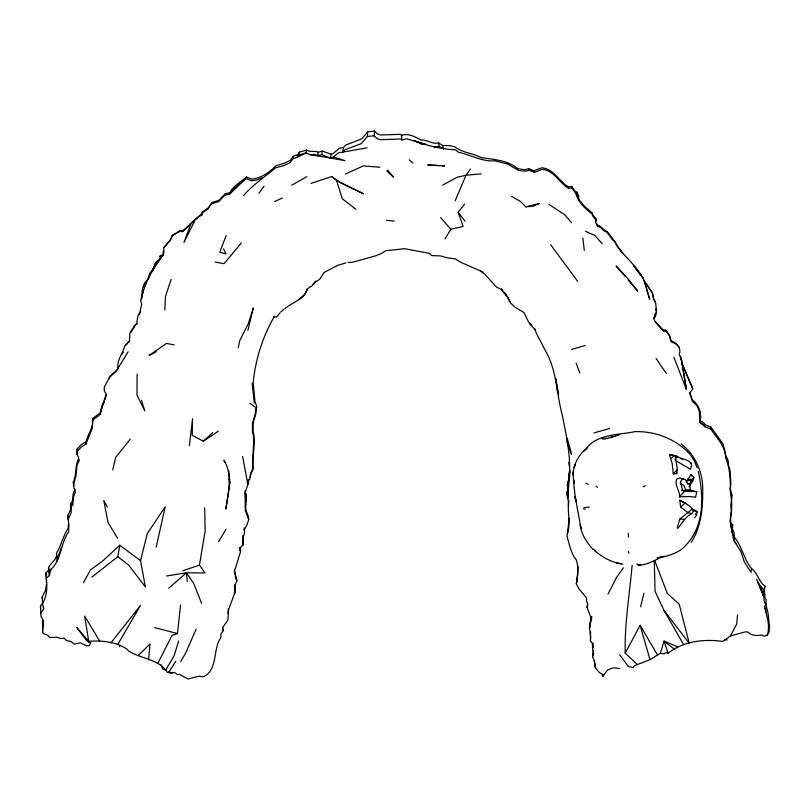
<?xml version="1.0" encoding="UTF-8"?>
<svg xmlns="http://www.w3.org/2000/svg" width="810" height="810" viewBox="0 0 810 810"><rect width="100%" height="100%" fill="white"/><g stroke="black" fill="none" stroke-linecap="round" stroke-linejoin="round"><path stroke-width="1.21" d="M137.113 374.139L137.001 395.067L144.798 410.923L141.497 400.363M705.216 426.84L703.475 424.693L699.962 422.445L699.972 420.41L703.536 422.607L705.459 424.936L711.079 427.245L723.067 444.001L725.861 455.615L728.18 460.596L728.524 465.497L730.094 470.083L730.883 483.793L730.215 488.987L732.169 495.153L730.772 505.491L731.41 511.059L730.012 521.073L733.718 540.24L740.836 551.499L744.43 562.059L751.062 572.427L751.467 568.438C743.701 559.082 742.132 546.112 734.144 536.959L734.144 532.656L732.432 529.031L732.665 524.779L731.106 523.432C729.516 517.732 732.119 512.082 731.622 506.392C732.372 499.314 729.395 492.966 730.458 485.97C730.002 476.351 729.526 466.459 725.558 457.67C725.487 445.905 716.698 438.362 710.967 429.168L705.216 426.84L699.962 422.445L699.303 410.802L696.681 405.334L692.53 401.638L689.725 393.154L692.712 388.952L692.398 387.524L681.645 362.667M70.845 503.152L71.169 512.7L68.202 519.554L67.787 515.838L70.834 509.075L70.845 503.152L72.323 501.714L73.275 493.239L74.996 489.27M105.715 397.902L102.354 404.716L100.379 412.766L92.634 418.466L92.229 428.348L85.961 444.001L81.071 447.201L77.335 451.383L76.859 454.187L78.55 457.508L78.823 461.285L77.102 464.717L75.948 475.834L73.426 485.443L75.381 492.298L73.619 496.398L72.708 504.984L71.25 506.493M653.346 318.178L654.713 320.882L662.874 329.974L665.729 330.166L669.181 335.067L670.883 340.666C676.633 342.751 681.747 347.784 679.246 354.517L681.261 358.435L686.424 389.488L673.91 357.321M622.505 253.287L617.169 246.453L615.165 241.896L612.37 239.618L607.146 232.389L603.673 230.668L601.081 227.782L597.486 226.213L595.644 222.456L596.504 220.441L592.414 215.592L592.707 214.468C585.093 208.666 577.236 201.396 575.343 191.636L571.688 186.391L568.377 186.867C559.133 181.187 553.574 168.713 541.769 167.791L533.861 170.728L528.738 168.743L524.688 169.715L517.813 168.753C507.435 159.965 493.746 159.57 481.14 157.575C472.827 153.09 462.257 152.796 454.704 146.772L449.509 145.608L442.604 145.496L438.433 142.874C432.216 144.636 427.123 139.421 421.038 139.988C415.095 136.951 408.524 132.921 401.669 135.25L400.049 134.339L380.751 134.997L377.521 134.025L374.534 131.078L367.74 131.757L361.908 138.804L345.819 145.02L343.481 147.481L339.38 148.26L333.062 153.556L331.28 154.295L322.35 151.106L318.269 152.24C314.523 150.225 310.301 152.685 306.636 150.083L299.366 152.098L297.645 154.72L293.281 156.31L290.355 160.289L284.634 163.073L275.876 165.837C269.376 172.287 261.174 178.372 251.626 179.071L246.341 176.995C240.691 182.139 233.199 185.925 229.675 192.952L225.342 193.631L218.963 200.293L212.24 202.419L208.13 207.937L202.439 211.856L202.125 214.701C195.018 219.247 189.044 225.939 182.544 231.609L179.668 231.447L172.287 235.73L169.918 240.641L163.924 247.536L162.921 255.322C152.462 268.738 144.403 284.026 140.636 300.692L141.699 303.942L139.887 312.285L137.892 315.991L136.424 324.354L134.916 325.154L129.914 333.153L129.478 340.828L124.568 346.275C123.029 353.838 116.559 359.893 118.037 368.236L115.962 371.304L109.563 377.197L104.277 387.19L104.328 391.119L106.161 393.852L100.076 414.507L92.36 420.43M160.37 256.456L160.39 255.687L163.569 254.654M202.125 214.701L202.439 211.856M765.561 602.923L767.921 612.603L769.5 626.089L769.085 632.185L767.131 635.212L764.124 636.285L762.119 635.121L755.781 635.516L751.356 634.554L747.286 631.83L744.917 631.972L730.417 635.982L722.662 641.449C703.87 638.726 683.265 641.267 668.118 653.235L665.8 652.404L664.281 653.832L660.342 653.316L649.995 659.674L637.45 664.544L625.219 653.133C624.469 623.568 629.593 594.591 632.114 565.248M147.724 279.632L149.769 273.527L159.621 259.818L160.39 255.687M68.364 523.999L68.182 528.029C63.21 535.764 61.388 545.019 56.68 552.825C57.783 559.437 51.05 562.332 48.59 567.435L49.309 575.596L46.423 578.188C47.243 587.007 47.172 595.755 42.535 603.48L43.629 608.857L40.844 613.109L40.895 616.066L43.477 620.956L42.576 632.499L44.023 633.886L47.992 635.344L49.461 637.531L57.307 637.237L60.547 638.563L64.031 638.199L66.653 640.599L71.219 641.54L74.257 644.142L80.251 642.816L86.64 645.934L89.485 645.56L90.892 642.512L88.918 642.533L85.769 639.394L76.585 627.375L88.705 641.257C101.969 640.437 116.296 641.591 127.413 649.458L128.314 650.805C140.778 659.137 159.074 658.813 167.457 672.432L175.011 672.766L177.653 674.649L179.314 674.355L187.95 678.922L199.088 676.178L203.178 676.866C218.194 670.305 212.534 649.235 220.857 637.551L220.958 633.926L222.871 631.071L222.77 627.527L227.914 620.014L228.572 609.707L234.303 594.074L235.356 584.091L236.854 580.983L234.414 569.916M142.074 294.962C141.649 289.048 143.562 282.811 148.341 279.065M142.833 292.957L142.985 289.838M164.825 310.027L165.473 296.632L171.092 279.328M619.569 668.523L613.474 667.815L607.652 669.88L602.751 676.542L602.873 674.122M602.751 676.542L601.779 673.707L599.542 672.695L595.441 667.885L594.307 660.646L592.515 656.687L593.7 653.265L592.738 650.076L592.292 643.211L590.419 640.771L590.601 631.83M595.542 665.881L595.441 667.885L594.307 660.646M732.665 524.779L731.977 532.241L733.698 535.876L733.718 540.24L736.695 544.33M710.967 429.168L711.079 427.245M592.515 656.687L593.507 650.956M245.805 501.856L246.24 494.637L244.964 490.799M243.152 537.384L244.519 533L244.357 529.649L247.08 524.647L248.7 519.595L245.481 510.897L246.321 496.864L245.015 492.905L247.87 484.663L248.235 481.393L249.834 478.933L250.776 474.184L252.912 469.618C252.042 457.893 254.239 446.188 253.378 434.565L252.447 433.016L252.426 423.438L255.069 415.014L255.899 407.643L249.915 403.279M228.015 613.383L228.298 608.948M568.478 505.724L568.853 500.722M92.634 418.466C94.254 427.842 86.346 435 85.961 444.001M590.419 640.771L590.642 637.591M578.613 198.166L578.553 200.141L578.785 197.863L576.882 193.499L575.444 192.962L571.789 187.829L568.499 188.345C559.194 182.888 553.949 170.191 542.214 169.351L534.377 172.348L529.284 170.282L525.366 171.234L518.521 170.454L507.86 164.147L495.011 160.775C482.284 162.04 470.742 154.771 458.46 152.27L455.524 149.81C441.288 149.05 427.417 145.881 414.011 140.525L421.625 144.2L425.452 144.16L406.65 138.854L401.821 139.907L400.17 139.026L380.508 139.674L377.247 138.723L374.2 135.786L374.534 131.078M593.203 643.292L593.264 647.747M245.663 504.265C243.942 509.774 248.812 514.228 248.7 519.595M590.622 637.126L589.396 626.96L591.513 619.336L587.108 607.46L587.847 603.825L586.491 600.747L586.46 597.74L578.897 588.87L576.345 583.899C577.297 576.011 578.907 567.658 576.335 559.943C570.817 553.179 569.167 543.895 566.949 535.592C570.878 524.485 567.699 513.692 568.407 502.625C566.322 489.27 572.012 475.723 568.681 462.409M243.597 195.564C252.912 184.68 264.921 176.904 275.491 167.873L284.188 165.432L289.879 162.8L292.815 158.841L297.138 157.403L298.728 154.994L306.109 152.979L310.665 154.791L330.136 157.96L333.366 156.958L338.722 152.644L342.701 152.138L345.171 149.617L361.351 143.633L367.365 136.485L367.74 131.757M765.784 604.594L766.169 599.663L764.954 597.638L764.792 593.538L763.84 591.26L763.465 595.846L764.569 602.519L765.784 604.594L764.427 606.589C766.635 615.853 770.614 625.735 767.131 635.212M42.667 619.802L42.576 632.499M577.965 566.241L577.783 574.462L576.345 583.899M737.535 614.8L736.725 623.983L730.417 635.982M148.584 659.978L150.032 643.93L138.51 655.229M591.513 619.336L591.685 617.392M756.651 579.241L763.465 595.846L764.883 586.126C758.545 581.62 757.654 572.832 751.467 568.438M587.108 607.46L587.422 604.351M157.94 663.157L171.953 635.516L177.441 633.572L180.579 605.08M248.326 479.53L247.323 484.015M189.368 445.621L192.547 418.709L192.213 435.324L203.31 441.217L218.305 431.224M163.711 253.439L164.015 251.009M675.236 459.138L676.39 455.676L669.505 454.997L672.148 463.33L673.302 473.87L676.694 473.597L677.362 469.354L675.479 457.559M733.718 540.24L734.144 536.959M236.854 580.983L234.262 571.921L240.55 551.59L239.304 548.633L243.061 544.958L243.01 535.461M569.845 471.45L568.417 481.828L567.344 484.319L567.84 497.856L566.625 493.897L568.266 488.167M243 540.888L243.182 537.253M676.917 456.222C681.787 459.958 695 459.543 690.636 468.544M731.106 523.432L730.65 526.54L732.21 527.897M228.764 470.762L229.918 482.77L225.858 509.044C228.258 492.996 232.936 474.923 223.995 460.161L224.613 462.54M567.324 533.648L569.339 518.268M699.962 422.445L700.802 417.039L699.303 410.802M700.174 419.175C701.673 412.087 698.311 404.048 692.337 399.938L689.806 392.718M692.104 509.156L679.934 518.947C672.482 541.222 682.962 517.367 690.535 514.461C699.06 509.743 683.519 502.17 679.823 500.195L680.592 507.03L687.67 512.416M695.334 514.512L695.476 513.651M117.855 556.713L119.758 545.251L140.555 560.702L145.365 586.946L128.851 565.309L117.855 556.713L91.702 577.196M166.526 575.971L186.391 572.812L205.052 572.953L199.432 565.147L205.143 531.056L204.647 507.89M343.481 147.481L342.701 152.138L367.092 147.835M76.859 454.187L77.213 449.034L80.98 444.913L85.931 441.713M202.176 212.939L207.866 209.132L212.24 202.419M310.665 154.791L314.361 154.396L317.662 155.591L321.732 154.629L322.35 151.106M306.636 150.083L306.109 152.979L297.138 157.403L297.645 154.72M317.662 155.591L318.269 152.24M680.268 483.388L680.552 481.859M292.815 158.841L293.281 156.31M46.504 584.496L45.299 590.875L42.181 596.899L42.535 603.48M246.341 176.995L246.058 178.453L229.412 194.299L225.079 194.977L218.74 201.589L212.028 203.634M764.336 589.002L764.883 586.126M225.079 194.977L225.342 193.631M229.675 192.952L229.412 194.299L231.063 191.383L236.125 186.33L246.058 178.453L251.302 180.731L256.284 180.103L262.268 177.846M676.654 461.244L690.495 469.263L690.596 468.737M250.958 472.392L249.946 477.029M100.076 414.507L101.736 406.488L104.318 401.76M238.282 347.652L239.76 340.635L248.468 323.261L253.327 307.921L247.941 330.237M691.78 490.587L696.762 491.751L695.537 497.33C690.312 496.115 684.895 496.631 679.6 496.925C680.228 490.9 673.535 484.491 677.12 478.75L680.177 478.011L682.941 479.125M298.728 154.994L299.366 152.098M689.654 484.329L690.343 489.716L692.165 491.295L696.762 491.751M156.208 547.125L165.189 506.837L147.278 533.587L140.555 560.702M105.968 396.789L106.474 394.571M694.676 517.762C697.845 514.036 698.848 509.844 691.274 509.308M112.691 469.942L115.668 457.458L130.268 439.142M656.535 311.84L655.391 316.568L653.629 318.664L656.535 311.84L655.665 302.869L653.255 298.303M141.689 298.88L142.246 296.612M569.825 470.731C567.557 474.457 569.886 478.882 567.709 482.476L568.174 487.093M640.588 606.822L644.001 593.153M235.042 584.759L234.566 586.653L235.467 592.535L234.303 594.074M686.414 482.102L686.546 481.565M49.309 575.596L51.04 569.238C61.57 559.811 60.446 543.176 68.647 531.907L68.931 524.91L67.787 515.838M592.171 214.032L592.404 213.212L584.385 206.175L578.492 198.895M686.728 481.049L691.193 474.427L693.846 477.495L692.671 481.393L688.935 486.82M654.753 315.394L655.077 314.29M591.776 616.43L589.639 624.034L590.065 627.385M58.938 554.728L56.923 561.391L57.064 557.726L58.938 554.728L61.53 547.256M660.342 653.316L664.028 641.095L677.595 646.836M178.676 640.953L174.13 655.634L165.675 670.174L162.496 668.807L161.099 664.737M321.732 154.629L330.136 157.96L331.28 154.295M566.625 493.897L567.83 490.182L567.84 497.856M148.797 277.769L150.407 272.94L152.341 270.813M153.029 270.054L155.915 262.329L160.258 259.17L155.378 262.794L152.432 270.601M191.099 223.317L183.951 242.473L194.501 221.251M676.39 455.676L675.176 460.141M226.122 235.497L219.793 252.234L226 253.905L223.56 248.883M455.2 200.677L466.013 175.244L470.357 169.108M689.928 483.61L690.839 481.748M202.409 213.627C195.463 218.386 189.469 225.008 183.019 230.708L180.134 230.607L172.783 234.981L170.454 239.912L163.924 247.536M196.111 629.218L185.45 653.498L180.61 661.709M143.522 286.77L145.273 282.822M687.356 483.702L689.857 483.783M595.623 221.302L596.494 219.388L593.447 215.764M251.657 471.106L253.155 467.937C251.91 455.898 256.173 443.222 253.176 431.619L253.257 422.061L255.919 413.697L256.75 406.438L255.028 401.74L253.206 382.674C255.413 359.306 262.724 336.697 274.468 316.183L273.972 316.943L276.605 316.993L280.179 312.65M236.166 578.998L236.641 578.056M307.142 289.504L304.418 294.911L299.335 299.214M691.193 542.386C701.298 526.875 702.796 507.951 702.746 489.898C702.918 472.108 695.314 454.916 681.18 443.921M607.956 594.226L616.552 577.348L623.467 567.78M182.544 231.609L183.019 230.708M625.219 653.133L640.143 625.32L657.295 654.642M139.269 314.28L140.778 311.465M48.975 573.024L51.04 569.238M179.668 231.447L180.134 230.607M83.4 582.734L90.447 569.926L102.597 561.067L119.758 545.251M690.859 481.707L693.846 477.495M118.017 644.082L140.474 605.404L110.818 643.039M218.538 541.698L226.03 529.203M445.024 238.92L450.856 229.22L463.138 226.466L458.136 212.281L464.606 204.069M109.016 378.402L110.474 375.992L116.924 370.18M118.037 368.236L128.101 351.834M130.896 332.292L135.867 324.324L137.406 323.504L136.424 324.354M168.774 672.26L172.793 672.634L170.849 673.545L168.774 672.26L175.79 661.193M172.287 235.73L172.783 234.981M42.788 602.822L40.5 606.224L40.561 609.079M119.434 646.684L120.396 645.256M117.44 369.421L118.473 367.902M258.876 193.205L264.06 186.087M159.621 259.818L162.921 255.322L159.773 256.325M687.913 479.085L692.439 479.439M314.979 281.89L315.586 281.111M121.277 354.577L123.292 352.097M585.64 449.57C596.089 433.735 618.364 435.203 634.949 431.659C655.27 430.971 676.33 439.172 690.019 454.349M241.39 242.868L224.076 263.665L215.025 262.055M682.486 493.533L684.318 491.397L682.455 490.009L681.018 483.965M312.943 284.239L314.3 282.67M682.324 493.715L679.58 496.844M46.413 581.712L46.038 572.68L48.894 569.835L48.59 567.435M280.999 311.708L283.895 309.268M673.302 473.87L677.362 469.354M125.601 345.384L129.296 341.304M311.496 286.446L315.515 282.113L319.646 279.349L324.061 272.474L337.75 265.336L345.961 262.875M587.533 447.738C580.942 452.699 576.133 459.564 574.118 467.583L575.272 464.383C572.417 470.337 573.024 477.211 574.037 483.529L573.591 479.783C574.351 496.226 578.229 512.143 580.983 528.221L580.183 524.789C581.307 534.337 586.855 542.781 593.284 549.656M203.31 441.217L212.726 432.621M583.939 450.978L585.154 449.884M680.592 507.03L685.361 502.959M168.591 588.273L186.391 572.812L193.782 583.595L201.589 603.369M680.744 484.603L681.352 484.147L683.599 485.18L686.283 490.435L690.94 491.265L691.912 490.546M310.605 286.497L307.243 288.907C304.388 299.335 292.369 302.353 284.917 308.59M671.176 457.994L675.327 455.301M689.654 490.111L690.343 489.716L682.992 490.485M291.732 185.206L306.818 176.651M681.625 490.485L682.131 490.192M442.695 185.105L457.022 177.309L466.013 175.244L481.201 173.846M156.219 351.824L149.141 355.428L166.546 343.399L174.15 344.888M274.58 201.609L282.356 197.974M698.321 471.43C703.627 495.862 704.751 524.941 686.475 544.512C679.701 552.987 669.414 555.326 659.654 557.928C653.052 561.482 646.066 564.934 638.442 565.309L637.004 564.124L640.568 565.086M345.343 174.049L363.285 165.898L379.88 167.245M643.099 486.729L645.307 485.737M637.45 664.544L634.453 665.739L633.126 667.602L628.337 666.417L619.66 654.743M182.787 570.756L199.432 565.147M310.979 183.404L331.725 176.54L340.301 182.645L363.498 193.803L336.565 180.508L331.725 176.54M657.082 557.908L664.322 556.187M571.597 349.475L585.225 345.475M594.034 432.915L609.485 428.51M525.72 206.803L539.47 203.462L533.091 206.236L525.72 206.803L520.496 201.477L511.576 196.395M589.356 507.141L583.949 507.607M610.78 436.833L615.104 436.317L619.093 434.646L615.883 434.808M367.365 136.485L374.2 135.786M692.337 479.56L687.336 480.087L692.256 479.672M434.089 146.964L439.364 146.488L443.526 149.01L442.604 145.496M669.505 454.997L671.935 454.785L674.163 455.797M724.525 640.032L727.208 639.87M612.127 437.542L608.695 437.724L607.642 438.595L606.305 438.018L604.817 439.324L604.27 438.463L602.883 439.091L602.205 438.119M348.229 262.47L352.613 262.248L375.394 255.919L381.915 253.327L385.509 250.735L404.534 248.7L429.634 253.368L431.7 255.606L440.235 255.899L447.697 257.914L455.19 258.815L459.928 261.913L480.006 270.722L484.795 274.215L496.388 286.983L501.552 289.656L507.283 296.723L510.563 302.981L515.2 307.324L523.938 312.528L528.424 321.61L531.704 325.175M660.423 556.905L661.993 556.855M655.29 321.934L663.461 331.098L666.235 331.128L669.647 335.988L671.369 341.719L676.299 344.26L679.387 347.632M690.94 491.265L684.318 491.397M690.657 463.057L691.538 463.087M439.789 165.635L427.71 164.936L444.619 165.918L442.209 165.777M679.934 518.947L684.521 519.423M386.583 220.32L394.207 221.019M620.976 563.558C611.104 562.484 602.184 556.936 594.722 550.658M687.923 483.57L689.776 483.874M583.311 508.872L585.265 509.196M330.136 157.96L345.009 160.663L333.366 156.958M688.186 512.801L691.487 513.53M622.657 564.317L616.187 562.839M578.785 196.547L576.841 192.142L575.343 191.636M154.73 627.588L177.441 633.572M692.165 491.295L690.829 490.921M697.329 511.829L693.745 510.867M586.025 483.226L588.252 484.228M585.488 231.275L594.925 235.538L602.296 243.83M596.95 223.975L597.446 225.018C601.628 225.798 602.923 230.415 607.014 231.376C612.897 238.11 616.734 245.45 622.252 252.467C629.977 261.468 639.292 269.892 644.203 280.837L652.253 292.602L653.052 297.159M676.836 456.911L677.524 457.235M679.823 500.195L685.017 503.516M85.769 639.394L88.705 641.257L84.675 616.126L99.62 641.014M548.988 204.484L564.519 214.609L571.536 222.689M685.047 479.348L686.728 481.758M480.978 270.965L482.882 272.363M355.914 209.334L342.266 198.703L336.565 180.508M674.608 649.428L664.028 641.095L668.118 653.235M685.118 479.409C682.749 477.414 679.509 481.545 681.007 483.884M409.202 159.793L412.766 162.942M386.714 170.92L393.457 177.086L387.595 170.181M596.271 486.263L597.324 487.266M761.127 586.926L763.465 595.846L757.836 582.015L761.127 586.926L764.488 590.298M593.689 549.17L595.32 550.84M507.283 296.723L501.552 289.656M503.79 291.883L506.635 294.941M529.203 323.241L535.43 330.085M440.64 217.515L450.856 229.22M624.956 276.24L616.157 266.004L627.851 278.64L637.753 291.144L628.155 279.966M458.136 212.281L465.061 221.231M643.262 278.275L633.815 266.065L643.262 278.275L649.64 299.163L644.638 281.617L652.658 293.382L653.66 299.042L655.239 302.1M576.679 581.145L577.206 581.833M654.257 560.53L655.047 591.27L663.957 610.315L689.209 643.231L679.236 604.26L667.217 593.274L654.672 560.469M550.678 244.721L577.631 281.283M656.059 358.415L666.336 373.45M690.748 455.24L694.393 461.153L697.197 467.765M117.531 538.113L108.044 522.622L103.781 500.509L107.436 507.111M501.481 288.765L502.645 290.679M663.957 610.315L683.397 644.244M680.36 356.522L681.281 360.43M662.874 329.974L663.461 331.098M665.729 330.166L666.235 331.128M507.647 296.997L510.047 301.644M764.427 606.589L765.814 609.282L765.895 612.016M692.712 388.952L682.091 363.832L681.261 358.435M76.717 451.788L77.233 452.841M592.728 653.214L593.325 654.47M670.883 340.666L671.369 341.719M687.649 483.833L686.728 481.778M239.892 547.56L240.55 551.59M576.143 363.234L579.889 373.076M534.549 328.384L536.443 333.426L546.082 351.935C557.007 371.476 556.48 394.207 562.363 415.277C565.603 432.631 569.724 449.844 569.592 467.512M628.368 551.316L629.046 553.21M528.738 168.743L529.284 170.282M533.861 170.728L534.377 172.348M74.004 485.696L73.092 482.558C76.889 475.075 74.682 466.023 78.631 458.804L78.823 461.285M640.143 625.32L649.995 659.674M692.216 479.702L692.671 481.393M228.977 479.206L229.918 482.77M234.738 589.731L235.467 592.535M438.433 142.874L439.364 146.488M592.404 213.212L592.707 214.468M42.181 596.899L42.566 598.712M242.635 456.445L247.87 484.663M682.091 363.832L686.424 389.488M691.193 474.427L691.456 476.088M72.323 501.714L72.708 504.984M582.906 238.191L584.273 250.513M252.153 383.171L254.32 403.086M186.391 572.812L187.272 581.57M244.205 527.938L244.357 529.649M568.377 186.867L568.499 188.345M655.847 308.904L656.009 311M242.838 542.052L243.061 544.958M571.688 186.391L571.789 187.829M46.038 572.68L46.423 578.188M244.245 529.294L244.306 530.297M77.213 449.034L77.335 451.383M43.507 606.599L43.629 608.857M40.5 606.224L40.844 613.109M676.633 472.422L676.694 473.597M597.446 225.018L597.486 226.213M401.669 135.25L401.821 139.907M222.78 628.216L222.871 631.071M576.841 192.142L576.882 193.499M245.015 492.905L245.481 510.897M596.494 219.388L596.504 220.441M628.368 533.324L628.388 537.05M573.318 473.01L573.257 475.014L573.429 470.802L573.318 473.01M692.044 479.945L690.96 480.208L692.054 479.935M682.526 458.825L680.704 458.551L682.516 458.825M571.485 454.137L567.284 443.465L567.172 438.078L571.485 454.137M558.535 393.721L557.351 390.369L555.822 378.604L558.535 393.721M575.576 498.393L575.08 496.793L575.829 501.015L575.08 496.793L575.576 498.393"/></g></svg>
